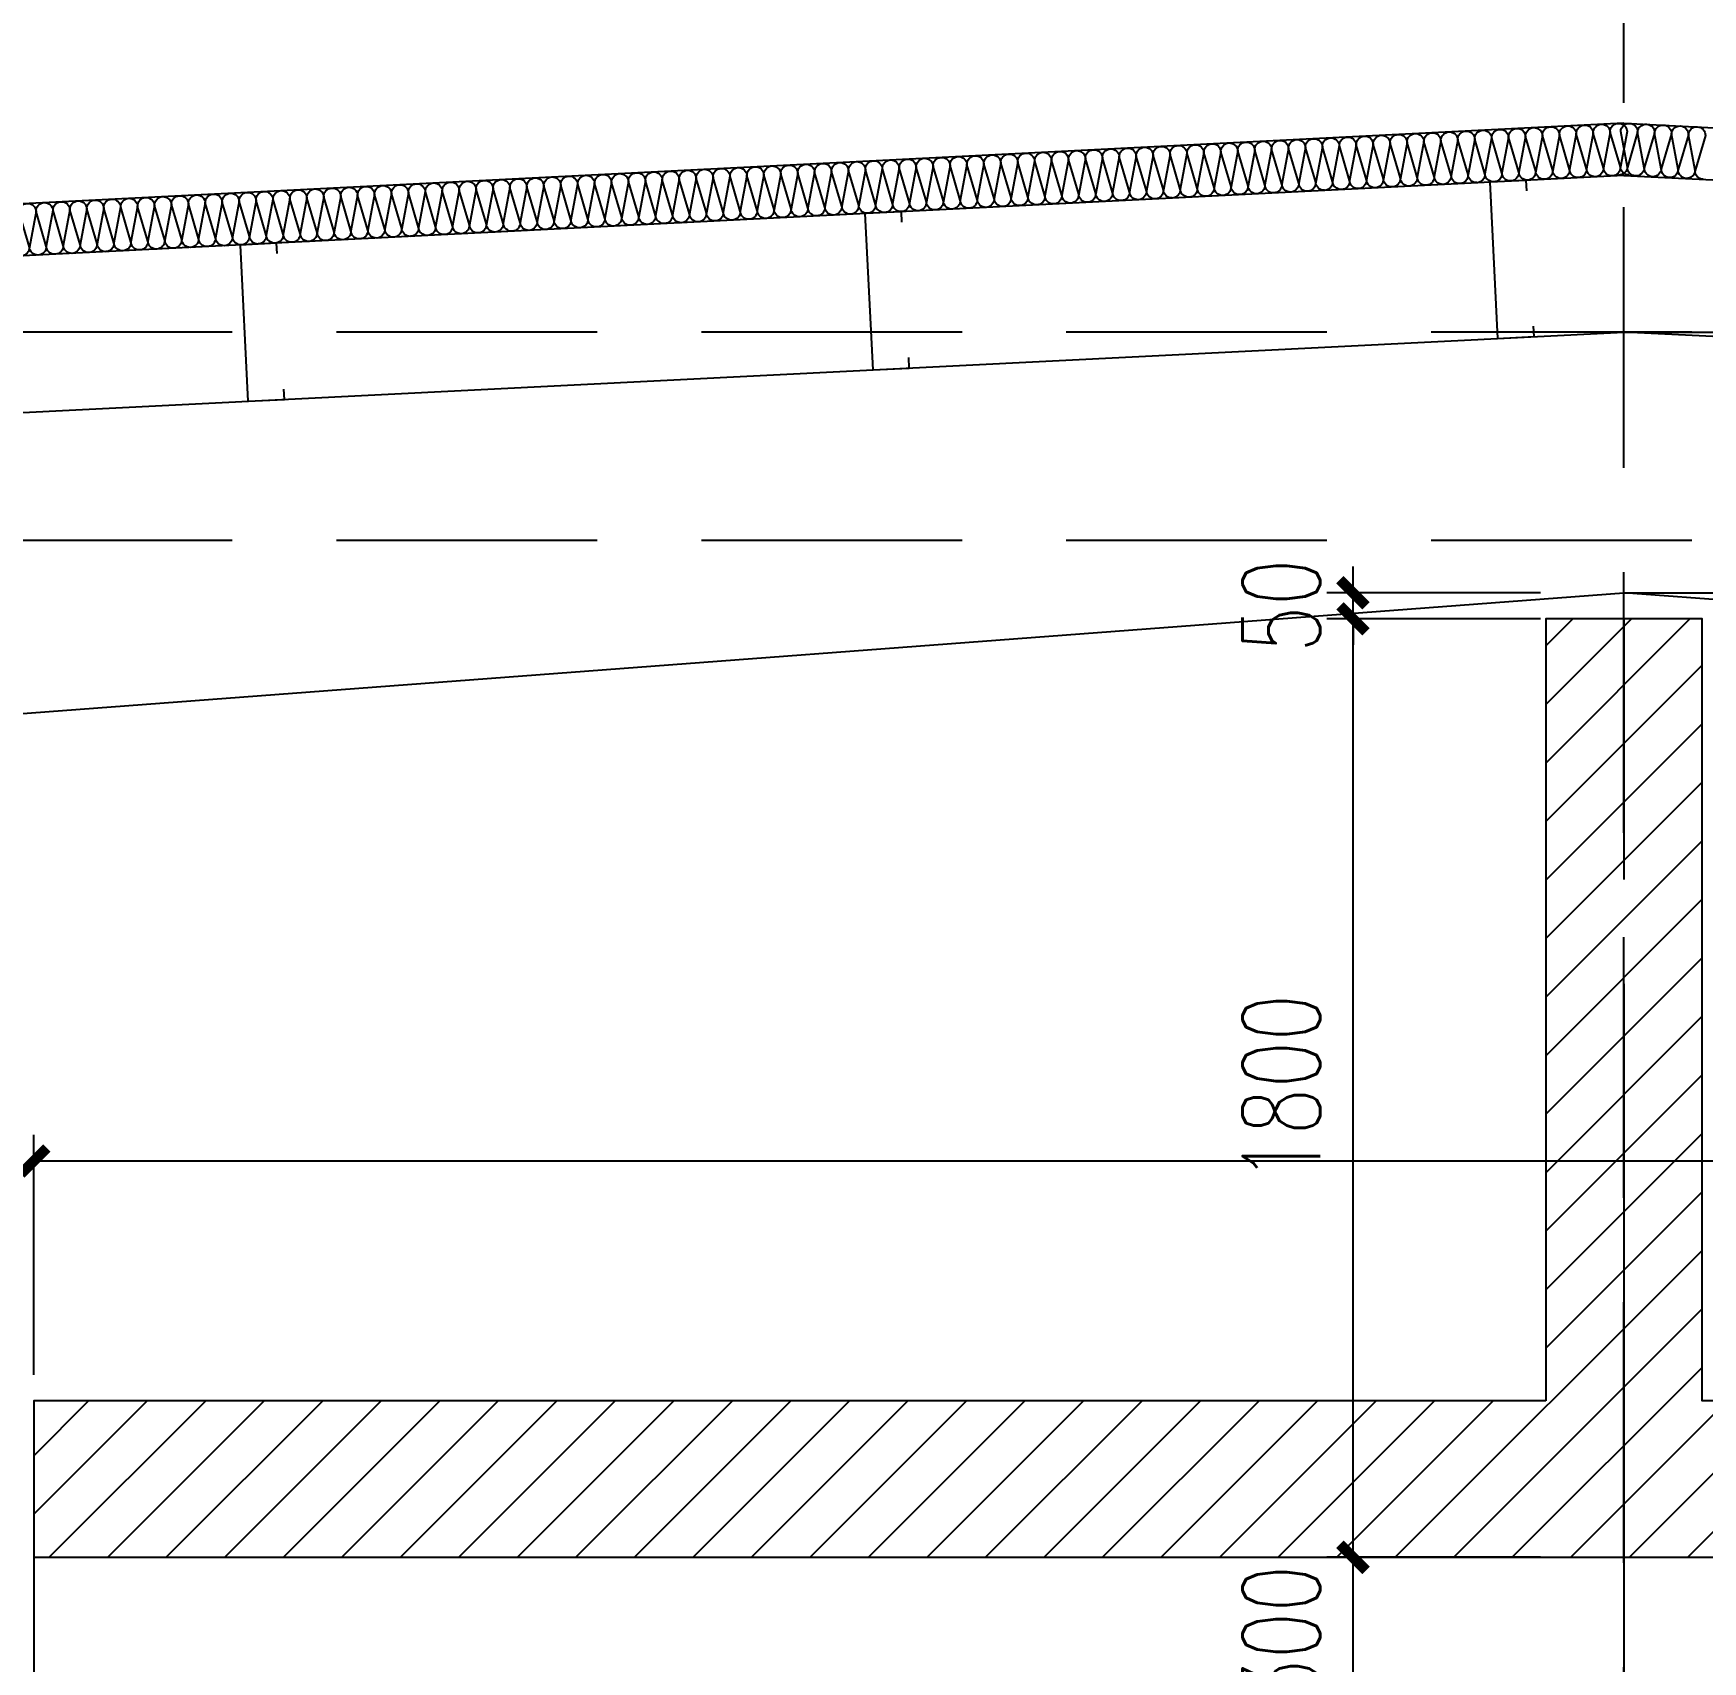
# Model space of a CAD drawing. Extents: x -1899985 to -450366, y 556196 to 2151267.
# Drawn here: x -1747411 to -1744209, y 577807 to 580930 of the extents above; entities that cross this region are included whole.
import ezdxf

# ---------------------------------------------------------------- set-up
doc = ezdxf.new("R2010")
doc.units = 0
doc.header["$LTSCALE"] = 1000
doc.header["$MEASUREMENT"] = 0
for name, pattern in [('__DASH', [0.35, 0.25, -0.1]), ('DASH', [0.35, 0.25, -0.1]), ('DOTE', [2.42, 2, -0.2, 0.02, -0.2])]:
    doc.linetypes.add(name, pattern=pattern)
doc.layers.get('Defpoints').update_dxf_attribs({"color": 210})
for name, color, linetype in [('A-AXIS-DOTE', 14, 'DOTE'), ('A-HATCH-2', 251, 'Continuous'), ('A-LIN-V', 9, 'Continuous'), ('A-SFCE', 30, 'Continuous'), ('AS-COLN', 6, 'Continuous'), ('建-尺寸', 3, 'Continuous')]:
    doc.layers.add(name, color=color, linetype=linetype)
doc.styles.add('A-DIM_T3', font='SIMPLEX', dxfattribs={"width": 0.705882, "bigfont": 'GBCBIG'})
doc.dimstyles.new('A-DIM&&50', dxfattribs={"dimtxt": 148.75, "dimasz": 50, "dimexe": 50, "dimexo": 50, "dimgap": 63.125, "dimtad": 1, "dimdec": 0, "dimzin": 0, "dimdsep": 46, "dimtxsty": 'A-DIM_T3', "dimblk": 'ARCHTICK', "dimcen": 0.09, "dimclrt": 7, "dimazin": 2, "dimtfac": 1, "dimtdec": 0, "dimtix": 1, "dimtmove": 2, "dimatfit": 3, "dimfxl": 0, "dimtolj": 1, "dimtzin": 0, "dimarcsym": 0})

# ---------------------------------------------------------------- blocks, each defined once
blk = doc.blocks.new('_ArchTick')
at = {"color": 0, "linetype": 'ByBlock', "const_width": 0.4}
blk.add_lwpolyline([(-0.5, -0.5), (0.5, 0.5)], dxfattribs=at)
blk = doc.blocks.new('*D485')
at = {"layer": 'Defpoints', "color": 0}
for p in [(-519.6, 2150), (-110, 2150), (-110, 2100)]:
    blk.add_point(p, dxfattribs=at)
at = {"layer": '建-尺寸', "color": 0, "lineweight": -2}
for p, q in [((-519.6, 2150), (-519.6, 2200)), ((-160, 2150), (-569.6, 2150)), ((-519.6, 2100), (-519.6, 2150)), ((-160, 2100), (-569.6, 2100)), ((-519.6, 2100), (-519.6, 2050))]:
    blk.add_line(p, q, dxfattribs=at)
at = {"layer": '建-尺寸', "color": 0, "lineweight": -2, "xscale": 50, "yscale": 50, "zscale": 50}
for p, rotation in [((-519.6, 2150), 270), ((-519.6, 2100), 90)]:
    blk.add_blockref('_ArchTick', p, dxfattribs=dict(at, rotation=rotation))
at = {"layer": '建-尺寸', "color": 7, "insert": (-657.1, 2125), "char_height": 148.75, "attachment_point": 5, "rotation": 90, "style": 'A-DIM_T3'}
blk.add_mtext('\\A1;50', dxfattribs=at)
blk = doc.blocks.new('*D486')
at = {"layer": 'Defpoints', "color": 0}
for p in [(-519.6, 2100), (-110, 2100), (-110, 300)]:
    blk.add_point(p, dxfattribs=at)
at = {"layer": '建-尺寸', "color": 0, "lineweight": -2}
for p, q in [((-160, 2100), (-569.6, 2100)), ((-519.6, 300), (-519.6, 2100)), ((-160, 300), (-569.6, 300))]:
    blk.add_line(p, q, dxfattribs=at)
at = {"layer": '建-尺寸', "color": 0, "lineweight": -2, "xscale": 50, "yscale": 50, "zscale": 50}
for p, rotation in [((-519.6, 2100), 90), ((-519.6, 300), 270)]:
    blk.add_blockref('_ArchTick', p, dxfattribs=dict(at, rotation=rotation))
at = {"layer": '建-尺寸', "color": 7, "insert": (-657.1, 1200), "char_height": 148.75, "attachment_point": 5, "rotation": 90, "style": 'A-DIM_T3'}
blk.add_mtext('\\A1;1800', dxfattribs=at)
blk = doc.blocks.new('*D487')
at = {"layer": 'Defpoints', "color": 0}
for p in [(-519.6, 300), (-110, 300), (-110, 0)]:
    blk.add_point(p, dxfattribs=at)
at = {"layer": '建-尺寸', "color": 0, "lineweight": -2}
for p, q in [((-519.6, 300), (-519.6, 350)), ((-160, 300), (-569.6, 300)), ((-519.6, 0), (-519.6, 300)), ((-160, 0), (-569.6, 0)), ((-519.6, 0), (-519.6, -50))]:
    blk.add_line(p, q, dxfattribs=at)
at = {"layer": '建-尺寸', "color": 0, "lineweight": -2, "xscale": 50, "yscale": 50, "zscale": 50}
for p, rotation in [((-519.6, 300), 270), ((-519.6, 0), 90)]:
    blk.add_blockref('_ArchTick', p, dxfattribs=dict(at, rotation=rotation))
at = {"layer": '建-尺寸', "color": 7, "insert": (-657.1, 150), "char_height": 148.75, "attachment_point": 5, "rotation": 90, "style": 'A-DIM_T3'}
blk.add_mtext('\\A1;300', dxfattribs=at)
blk = doc.blocks.new('*D488')
at = {"layer": 'Defpoints', "color": 0}
for p in [(3050, 1060.2), (-3050, 600), (3050, 600)]:
    blk.add_point(p, dxfattribs=at)
at = {"layer": '建-尺寸', "color": 0, "lineweight": -2}
for p, q in [((-3050, 650), (-3050, 1110.2)), ((3050, 650), (3050, 1110.2)), ((-3050, 1060.2), (3050, 1060.2))]:
    blk.add_line(p, q, dxfattribs=at)
at = {"layer": '建-尺寸', "color": 0, "lineweight": -2, "xscale": 50, "yscale": 50, "zscale": 50, "rotation": 180}
blk.add_blockref('_ArchTick', (-3050, 1060.2), dxfattribs=at)
at = {"layer": '建-尺寸', "color": 0, "lineweight": -2, "xscale": 50, "yscale": 50, "zscale": 50}
blk.add_blockref('_ArchTick', (3050, 1060.2), dxfattribs=at)
at = {"layer": '建-尺寸', "color": 7, "insert": (382.4, 1197.7), "char_height": 148.75, "attachment_point": 5, "style": 'A-DIM_T3'}
blk.add_mtext('\\A1;6100', dxfattribs=at)
blk = doc.blocks.new('*D489')
at = {"layer": 'Defpoints', "color": 0}
for p in [(8200, 1100), (8725, 1100), (8200, 600)]:
    blk.add_point(p, dxfattribs=at)
at = {"layer": '建-尺寸', "color": 0, "lineweight": -2}
for p, q in [((8250, 1100), (8775, 1100)), ((8725, 600), (8725, 1100)), ((8250, 600), (8775, 600))]:
    blk.add_line(p, q, dxfattribs=at)
at = {"layer": '建-尺寸', "color": 0, "lineweight": -2, "xscale": 50, "yscale": 50, "zscale": 50}
for p, rotation in [((8725, 1100), 90), ((8725, 600), 270)]:
    blk.add_blockref('_ArchTick', p, dxfattribs=dict(at, rotation=rotation))
at = {"layer": '建-尺寸', "color": 7, "insert": (8587.5, 850), "char_height": 148.75, "attachment_point": 5, "rotation": 90, "style": 'A-DIM_T3'}
blk.add_mtext('\\A1;500', dxfattribs=at)
blk = doc.blocks.new('CURVEPATTERNLIB$SYSLIB$岩棉板')
at = {"color": 0}
for p, q in [((0, -17), (12, -67)), ((12, -67), (24, -17))]:
    blk.add_line(p, q, dxfattribs=at)
for centre, start, end in [((12, -17), 0, 180), ((0, -67), 270, 0), ((24, -67), 180, 270)]:
    blk.add_arc(centre, 12, start, end, dxfattribs=at)
blk = doc.blocks.new('b234swerwr')
at = {"layer": 'A-AXIS-DOTE', "color": 4}
blk.add_line((-1570355.4, 578015), (-1570355.4, 564377.5), dxfattribs=at)
blk = doc.blocks.new('G$C2C10B007')
at = {"layer": 'A-LIN-V'}
h = blk.add_hatch(dxfattribs=at)
h.set_pattern_fill('ANSI31', color=252, scale=50)
h.set_pattern_definition([(45, (0, 400), (-56.1266, 56.1266), [])])
h.paths.add_polyline_path([(-150, 600), (-3050, 600), (-3050, 300), (3050, 300), (3050, 600), (150, 600), (150, 2100), (-150, 2100)])
at = {"layer": 'A-AXIS-DOTE', "linetype": '__DASH', "ltscale": 2}
blk.add_lwpolyline([(0, 2100), (0, 100)], dxfattribs=at)
at = {"layer": 'A-LIN-V'}
blk.add_lwpolyline([(-150, 600), (-3050, 600), (-3050, 300), (3050, 300), (3050, 600), (150, 600), (150, 2100), (-150, 2100), (-150, 600)], dxfattribs=at)
at = {"layer": 'A-SFCE', "linetype": 'DASH'}
blk.add_line((-3050, 300), (-3050, 0), dxfattribs=at)
at = {"layer": '建-尺寸'}
for p1, p2, picture, middle in [((-110, 2100), (-110, 2150), '*D485', (-657.1, 2125)), ((-110, 300), (-110, 2100), '*D486', (-657.1, 1200)), ((-110, 0), (-110, 300), '*D487', (-657.1, 150))]:
    dim = blk.add_aligned_dim(p1=p1, p2=p2, distance=409.6, dimstyle='A-DIM&&50', dxfattribs=at)
    dim.commit()
    dim.dimension.update_dxf_attribs({"geometry": picture, "text_midpoint": middle})
dim = blk.add_linear_dim(base=(3050, 1060.2), p1=(-3050, 600), p2=(3050, 600), angle=0, dimstyle='A-DIM&&50', dxfattribs=at)
dim.commit()
dim.dimension.update_dxf_attribs({"geometry": '*D488', "text_midpoint": (382.4, 1197.7), "dimtype": 161})
blk = doc.blocks.new('G$C845E5159')
at = {"layer": 'A-AXIS-DOTE', "linetype": '__DASH', "ltscale": 2}
blk.add_line((8250, -3360.7), (8250, 6078.5), dxfattribs=at)
at = {"layer": 'A-LIN-V', "color": 2}
for p, q in [((300, 700), (8250, 1100)), ((16200, 700), (8250, 1100)), ((300, 0), (8250, 600)), ((16200, 0), (8250, 600))]:
    blk.add_line(p, q, dxfattribs=at)
at = {"layer": 'A-LIN-V'}
for points in [[(8063.6, 1371), (8062.6, 1390.9), (7992.7, 1387.4), (8007.7, 1087.8), (8077.7, 1091.3), (8076.7, 1111.3)], [(6865.1, 1310.7), (6864.1, 1330.6), (6794.2, 1327.1), (6809.3, 1027.5), (6879.2, 1031), (6878.2, 1051)], [(5666.6, 1250.4), (5665.6, 1270.3), (5595.7, 1266.8), (5610.8, 967.2), (5680.7, 970.7), (5679.7, 990.7)]]:
    blk.add_lwpolyline(points, dxfattribs=at)
at = {"layer": 'AS-COLN'}
for p, q in [((8250, 1500.5), (401.1, 1105.6)), ((8250, 1500.5), (16098.9, 1105.6)), ((8250, 1400.4), (400.1, 1005.4)), ((8250, 1400.4), (16099.9, 1005.4))]:
    blk.add_line(p, q, dxfattribs=at)
at = {"layer": 'A-HATCH-2', "xscale": -1.354458951392196, "yscale": 1.351351351351351, "zscale": 1.351351351351351}
for p, rotation in [((7703, 1480), 2.88037755284905), ((7735.5, 1481.6), 2.88037755284905), ((7767.9, 1483.3), 2.88037755284905), ((7800.4, 1484.9), 2.88037755284905), ((7832.9, 1486.5), 2.88037755284905), ((7865.3, 1488.2), 2.88037755284905), ((7897.8, 1489.8), 2.88037755284905), ((7930.3, 1491.4), 2.88037755284905), ((7962.7, 1493.1), 2.88037755284905), ((7995.2, 1494.7), 2.88037755284905), ((8027.7, 1496.3), 2.88037755284905), ((8060.1, 1498), 2.88037755284905), ((8092.6, 1499.6), 2.88037755284905), ((8125.1, 1501.2), 2.88037755284905), ((8157.5, 1502.9), 2.88037755284905), ((8190, 1504.5), 2.88037755284905), ((8222.5, 1506.1), 2.88037755284905), ((8254.9, 1507.8), 2.88037755284905), ((8277.5, 1506.1), 357.1196224471509), ((8310, 1504.5), 357.1196224471509), ((8342.5, 1502.9), 357.1196224471509), ((8374.9, 1501.2), 357.1196224471509), ((8407.4, 1499.6), 357.1196224471509), ((7086.1, 1449), 2.88037755284905), ((7118.6, 1450.6), 2.88037755284905), ((7151.1, 1452.2), 2.88037755284905), ((7183.5, 1453.9), 2.88037755284905), ((7216, 1455.5), 2.88037755284905), ((7248.5, 1457.1), 2.88037755284905), ((7280.9, 1458.8), 2.88037755284905), ((7313.4, 1460.4), 2.88037755284905), ((7345.9, 1462), 2.88037755284905), ((7378.3, 1463.7), 2.88037755284905), ((7410.8, 1465.3), 2.88037755284905), ((7443.3, 1466.9), 2.88037755284905), ((7475.7, 1468.6), 2.88037755284905), ((7508.2, 1470.2), 2.88037755284905), ((7540.7, 1471.8), 2.88037755284905), ((7573.1, 1473.5), 2.88037755284905), ((7605.6, 1475.1), 2.88037755284905), ((7638.1, 1476.7), 2.88037755284905), ((7670.5, 1478.4), 2.88037755284905), ((6436.8, 1416.3), 2.88037755284905), ((6469.3, 1417.9), 2.88037755284905), ((6501.8, 1419.6), 2.88037755284905), ((6534.2, 1421.2), 2.88037755284905), ((6566.7, 1422.8), 2.88037755284905), ((6599.2, 1424.5), 2.88037755284905), ((6631.6, 1426.1), 2.88037755284905), ((6664.1, 1427.7), 2.88037755284905), ((6696.6, 1429.4), 2.88037755284905), ((6729, 1431), 2.88037755284905), ((6761.5, 1432.6), 2.88037755284905), ((6794, 1434.3), 2.88037755284905), ((6826.4, 1435.9), 2.88037755284905), ((6858.9, 1437.5), 2.88037755284905), ((6891.3, 1439.2), 2.88037755284905), ((6923.8, 1440.8), 2.88037755284905), ((6956.3, 1442.4), 2.88037755284905), ((6988.7, 1444.1), 2.88037755284905), ((7021.2, 1445.7), 2.88037755284905), ((7053.7, 1447.3), 2.88037755284905), ((5787.5, 1383.6), 2.88037755284905), ((5820, 1385.2), 2.88037755284905), ((5852.4, 1386.9), 2.88037755284905), ((5884.9, 1388.5), 2.88037755284905), ((5917.4, 1390.1), 2.88037755284905), ((5949.8, 1391.8), 2.88037755284905), ((5982.3, 1393.4), 2.88037755284905), ((6014.8, 1395.1), 2.88037755284905), ((6047.2, 1396.7), 2.88037755284905), ((6079.7, 1398.3), 2.88037755284905), ((6112.2, 1400), 2.88037755284905), ((6144.6, 1401.6), 2.88037755284905), ((6177.1, 1403.2), 2.88037755284905), ((6209.6, 1404.9), 2.88037755284905), ((6242, 1406.5), 2.88037755284905), ((6274.5, 1408.1), 2.88037755284905), ((6307, 1409.8), 2.88037755284905), ((6339.4, 1411.4), 2.88037755284905), ((6371.9, 1413), 2.88037755284905), ((6404.4, 1414.7), 2.88037755284905), ((5203.1, 1354.2), 2.88037755284905), ((5235.6, 1355.8), 2.88037755284905), ((5268.1, 1357.5), 2.88037755284905), ((5300.5, 1359.1), 2.88037755284905), ((5333, 1360.7), 2.88037755284905), ((5365.4, 1362.4), 2.88037755284905), ((5397.9, 1364), 2.88037755284905), ((5430.4, 1365.6), 2.88037755284905), ((5462.8, 1367.3), 2.88037755284905), ((5495.3, 1368.9), 2.88037755284905), ((5527.8, 1370.5), 2.88037755284905), ((5560.2, 1372.2), 2.88037755284905), ((5592.7, 1373.8), 2.88037755284905), ((5625.2, 1375.4), 2.88037755284905), ((5657.6, 1377.1), 2.88037755284905), ((5690.1, 1378.7), 2.88037755284905), ((5722.6, 1380.3), 2.88037755284905), ((5755, 1382), 2.88037755284905)]:
    blk.add_blockref('CURVEPATTERNLIB$SYSLIB$岩棉板', p, dxfattribs=dict(at, rotation=rotation))
at = {"layer": 'A-LIN-V'}
blk.add_blockref('G$C2C10B007', (8250, -1550), dxfattribs=at)
at = {"layer": '建-尺寸'}
dim = blk.add_aligned_dim(p1=(8200, 600), p2=(8200, 1100), distance=-525, dimstyle='A-DIM&&50', dxfattribs=at)
dim.commit()
dim.dimension.update_dxf_attribs({"geometry": '*D489', "text_midpoint": (8587.5, 850)})

msp = doc.modelspace()

# ---------------------------------------------------------------- linework, layer by layer
at = {"layer": 'A-AXIS-DOTE', "linetype": '__DASH', "ltscale": 2}
for p, q in [((-1669330, 580357.5), (-1785568.2, 580357.5)), ((-1669330, 579957.5), (-1785568.2, 579957.5))]:
    msp.add_line(p, q, dxfattribs=at)

# ---------------------------------------------------------------- block references
at = {"layer": 'A-LIN-V'}
for name, p in [('G$C845E5159', (-1752610.4, 579257.5)), ('b234swerwr', (-174005, 625))]:
    msp.add_blockref(name, p, dxfattribs=at)

doc.saveas('drawing.dxf')
